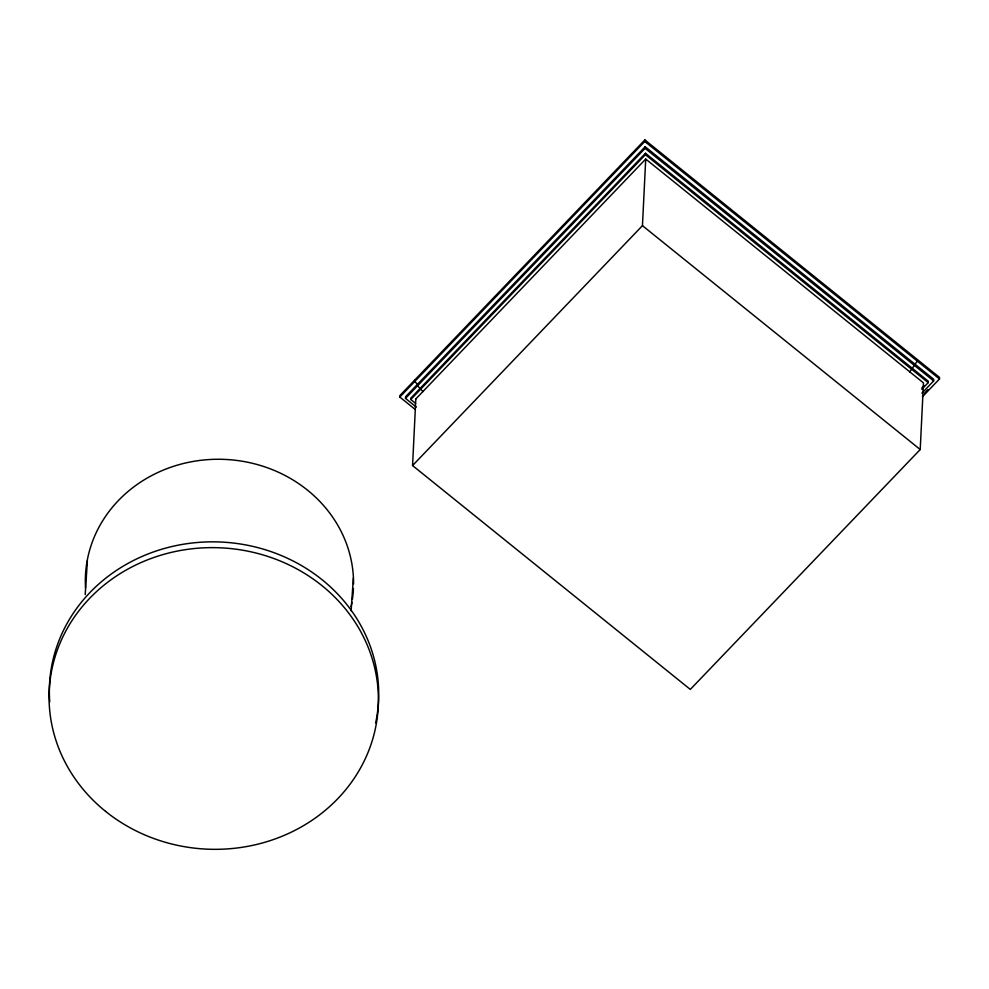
<?xml version="1.0" encoding="UTF-8"?>
<svg xmlns="http://www.w3.org/2000/svg" width="989" height="989" viewBox="0 0 989 989"><rect width="100%" height="100%" fill="white"/><g stroke="black" fill="none" stroke-linecap="round" stroke-linejoin="round"><path stroke-width="1.48" d="M415.405 409.607L399.828 397.059L399.902 395.526L644.853 139.931L939.55 377.452L939.476 378.972L922.428 396.762M416.32 407.097L405.502 398.369L405.577 396.737L645.174 146.731L933.727 379.294L933.653 380.926L921.896 393.189M415.578 403.351L410.781 399.494L410.855 398.073L645.458 153.27L928.3 381.222L928.226 382.632L921.822 389.307M414.675 380.122L414.601 381.643L417.667 384.115L417.593 385.759L422.921 391.52M415.541 399.222L645.718 159.044L923.466 382.891L920.215 449.525L690.31 689.42L412.561 465.559L415.813 398.938M399.828 397.059L644.779 141.452L644.853 139.931L646.546 142.49M405.502 398.369L645.088 148.362L645.174 146.731M410.781 399.494L645.397 154.68L645.458 153.27M412.561 465.559L642.454 225.665L645.718 159.044M917.372 359.576L917.298 361.096L909.769 371.852M87.378 560.85L85.215 594.612M351.12 610.745L353.345 578.12M921.896 387.898L924.035 385.673M924.703 392.942L927.905 389.604M644.779 141.452L939.476 378.972M645.088 148.362L933.653 380.926M645.397 154.68L928.226 382.632M642.454 225.665L920.215 449.525M49.734 701.757A164.718 150.823 2.8 0 1 224.268 542.219A164.718 150.823 2.8 0 1 375.647 722.922M351.923 602.252A134.145 122.834 2.8 0 1 351.058 606.739M85.536 587.985A134.145 122.834 2.8 0 1 216.047 459.279A134.145 122.834 2.8 0 1 353.555 583.906M353.432 588.517A134.145 122.834 2.8 0 1 352.405 599.223M105.563 811.363A164.718 150.823 2.8 0 0 375.363 728.708A164.718 150.823 2.8 0 0 160.305 555.373A164.718 150.823 2.8 0 0 105.563 811.363"/></g></svg>
